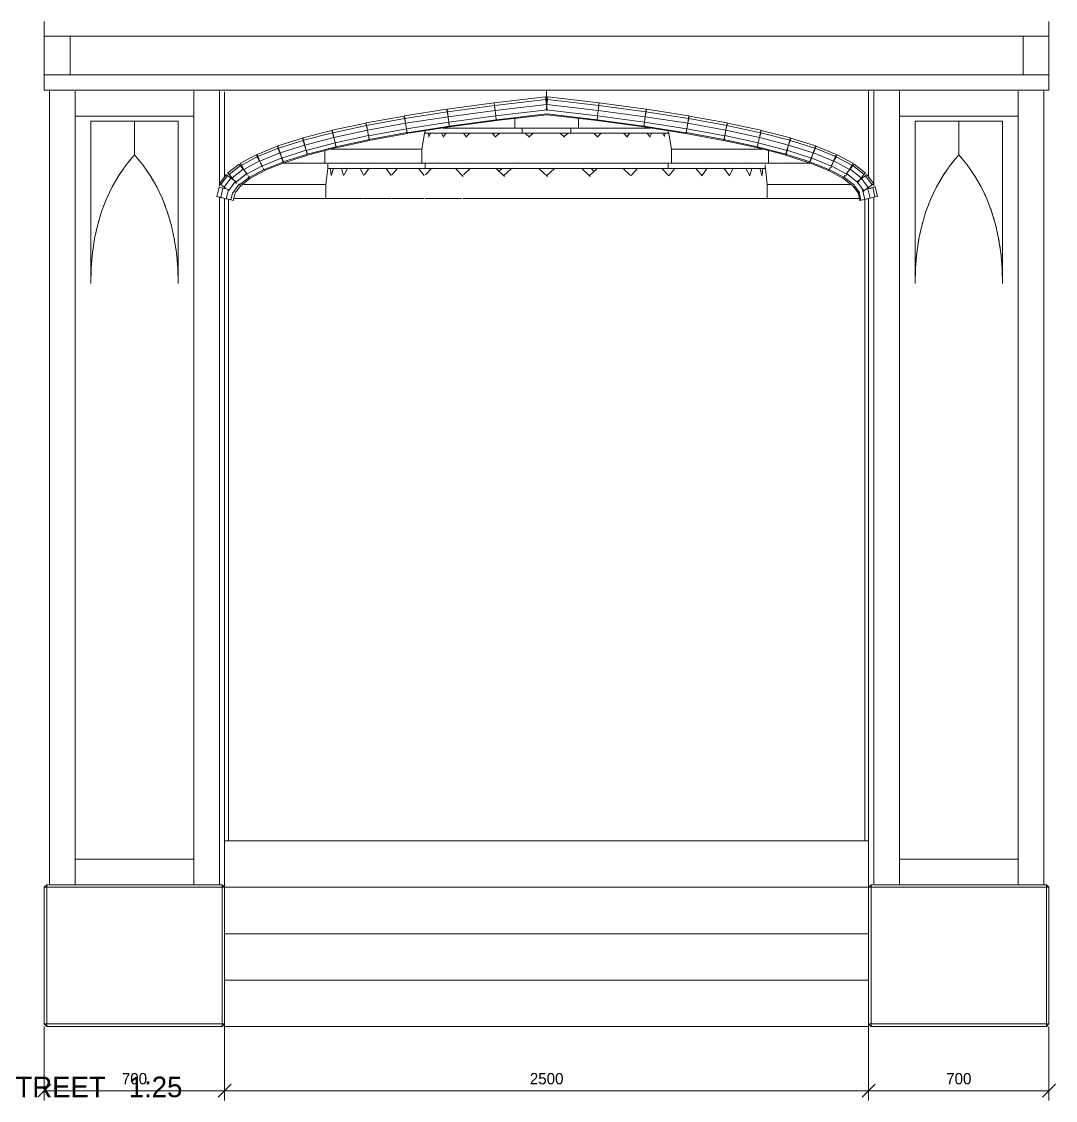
# Model space of a CAD drawing. Header units: metres. Extents: x 10 to 831, y 10 to 584.
# Drawn here: x 98.5 to 259, y 252.5 to 420.1 of the extents above; entities that cross this region are included whole.
import ezdxf
from ezdxf.enums import TextEntityAlignment as Align

# ---------------------------------------------------------------- set-up
doc = ezdxf.new("R2010")
doc.units = ezdxf.units.M
for name, color, linetype, lineweight in [('DIM', 1, 'Continuous', 13), ('TXT', 7, 'Continuous', 18), ('VIS', 8, 'Continuous', 13)]:
    doc.layers.add(name, color=color, linetype=linetype, lineweight=lineweight)

msp = doc.modelspace()

# ---------------------------------------------------------------- linework, layer by layer
at = {"layer": 'DIM'}
for p, q in [((102, 264), (102, 252.5)), ((130, 264), (130, 252.5)), ((130, 264), (130, 252.5)), ((230, 264), (230, 252.5)), ((230, 264), (230, 252.5)), ((258, 264), (258, 252.5)), ((101, 253), (103, 255)), ((129, 253), (131, 255)), ((129, 253), (131, 255)), ((229, 253), (231, 255)), ((229, 253), (231, 255)), ((257, 253), (259, 255)), ((102, 254), (130, 254)), ((130, 254), (230, 254)), ((230, 254), (258, 254))]:
    msp.add_line(p, q, dxfattribs=at)
at = {"layer": 'VIS'}
for p, q in [((102, 417.8), (102, 420.0668)), ((258, 409.4), (258, 420.0772)), ((258, 409.4), (258, 420.0772)), ((258, 417.8), (258, 420.0668)), ((258, 417.8), (258, 420.0668)), ((258, 417.8), (102, 417.8)), ((102, 417.8), (102, 417.8)), ((102, 417.8), (106, 417.8)), ((102, 411.8), (102, 417.8)), ((106, 417.8), (254, 417.8)), ((106, 411.8), (106, 417.8)), ((106, 417.8), (106, 417.8)), ((106, 411.8), (106, 417.8)), ((254, 417.8), (254, 417.8)), ((254, 411.8), (254, 417.8)), ((254, 417.8), (258, 417.8)), ((254, 411.8), (254, 417.8)), ((258, 417.8), (257.8752, 417.8)), ((258, 417.8), (258, 417.8)), ((258, 417.8), (258, 417.8)), ((258, 411.8), (258, 417.8)), ((258, 411.8), (258, 417.8)), ((102, 411.8), (258, 411.8)), ((102, 409.4), (102, 411.8)), ((106, 411.8), (102, 411.8)), ((102, 411.8), (102, 411.8)), ((254, 411.8), (106, 411.8)), ((106, 411.8), (106, 411.8)), ((258, 411.8), (254, 411.8)), ((254, 411.8), (254, 411.8)), ((258, 411.8), (257.8804, 411.8)), ((258, 411.8), (258, 411.8)), ((258, 409.4), (258, 411.8)), ((258, 409.4), (258, 411.8)), ((258, 411.8), (258, 411.8)), ((258, 409.4), (102, 409.4)), ((102, 409.4), (102, 409.4)), ((102.8, 286), (102.8, 409.28)), ((106.8, 286), (106.8, 409.28)), ((106.8, 405.4), (106.8, 409.2752)), ((125.2, 286), (125.2, 409.28)), ((125.2, 405.4), (125.2, 409.2752)), ((129.2, 394.5152), (129.2, 409.28)), ((129.2, 394.5152), (129.2, 409.28)), ((129.2, 394.5152), (129.2, 409.28)), ((129.2, 394.5152), (129.2, 409.28)), ((130, 409.16), (130, 395.84)), ((180, 407.2668), (180, 409.2668)), ((180, 409.1332), (180, 407.1332)), ((230, 395.96), (230, 409.28)), ((230, 395.96), (230, 409.28)), ((230, 395.96), (230, 409.28)), ((230, 409.16), (230, 395.84)), ((230.8, 394.5152), (230.8, 409.28)), ((234.8, 286), (234.8, 409.28)), ((234.8, 405.4), (234.8, 409.2752)), ((253.2, 286), (253.2, 409.28)), ((253.2, 405.4), (253.2, 409.2752)), ((257.2, 286.24), (257.2, 409.28)), ((257.2, 286.24), (257.2, 409.28)), ((257.2, 286), (257.2, 409.28)), ((257.2, 286.24), (257.2, 409.28)), ((258, 409.4), (257.8804, 409.4)), ((258, 409.4), (258, 409.4)), ((258, 409.4), (258, 409.4)), ((164.5372, 406.4512), (171.8288, 407.4352)), ((171.8288, 407.4352), (171.8808, 407.0496)), ((171.8804, 407.0528), (171.8288, 407.4352)), ((171.8528, 407.438), (179.8388, 408.374)), ((171.8984, 407.0504), (171.8528, 407.438)), ((171.8528, 407.438), (171.8608, 407.3696)), ((179.8844, 407.9864), (171.8984, 407.0504)), ((171.988, 406.2864), (179.974, 407.2224)), ((179.8388, 408.374), (179.8844, 407.9864)), ((179.974, 407.2224), (179.8388, 408.374)), ((179.8652, 408.1516), (179.8388, 408.374)), ((179.8844, 407.9864), (179.974, 407.2224)), ((179.9172, 407.7072), (179.904, 407.8184)), ((179.9264, 406.3728), (180.026, 407.2224)), ((179.974, 407.2224), (180.0736, 406.3728)), ((180.026, 407.2224), (180.0156, 407.1336)), ((180.026, 407.2224), (180.1156, 407.9864)), ((180.026, 407.2224), (188.012, 406.2864)), ((180.0316, 407.2692), (180.042, 407.3588)), ((180.09, 407.7668), (180.1156, 407.9864)), ((180.0904, 407.772), (180.1156, 407.9864)), ((180.0944, 407.8072), (180.1156, 407.9864)), ((180.1156, 407.9864), (180.1612, 408.374)), ((188.1016, 407.0504), (180.1156, 407.9864)), ((180.1612, 408.374), (180.1584, 408.3512)), ((180.1612, 408.374), (188.1472, 407.438)), ((188.1472, 407.438), (188.1016, 407.0504)), ((188.1192, 407.0496), (188.1712, 407.4352)), ((188.1264, 407.2608), (188.1472, 407.438)), ((188.1324, 407.3136), (188.1472, 407.438)), ((188.1416, 407.3924), (188.1472, 407.438)), ((188.1712, 407.4352), (188.168, 407.4124)), ((188.1712, 407.4352), (195.4628, 406.4512)), ((157.9112, 405.4156), (164.5084, 406.4476)), ((164.5684, 406.064), (157.9712, 405.032)), ((164.5084, 406.4476), (164.5684, 406.064)), ((164.5892, 406.0656), (164.5372, 406.4512)), ((164.5372, 406.4512), (164.5464, 406.3824)), ((164.5684, 406.064), (164.6872, 405.3048)), ((171.8808, 407.0496), (164.5892, 406.0656)), ((164.692, 405.3032), (164.5892, 406.0656)), ((164.692, 405.3032), (171.9836, 406.2872)), ((171.8808, 407.0496), (171.9836, 406.2872)), ((171.988, 406.2864), (171.8984, 407.0504)), ((171.9836, 406.2872), (171.9192, 406.7656)), ((171.9836, 406.2872), (172.098, 405.4396)), ((172.0872, 405.4368), (171.988, 406.2864)), ((172.0872, 405.4368), (180.0736, 406.3728)), ((172.1588, 404.8272), (180.024, 405.7492)), ((172.1748, 404.69), (180.04, 405.6116)), ((179.9264, 406.3728), (179.9192, 406.3108)), ((179.9264, 406.3728), (187.9124, 405.4368)), ((180.0736, 406.3728), (180.0604, 406.484)), ((180.0736, 406.3728), (180.0852, 406.2712)), ((180.0808, 405.5976), (187.8252, 404.69)), ((180.0972, 405.7348), (187.8412, 404.8272)), ((187.902, 405.4396), (188.016, 406.2872)), ((188.012, 406.2864), (187.9124, 405.4368)), ((188.1016, 407.0504), (188.012, 406.2864)), ((188.016, 406.2872), (188.1192, 407.0496)), ((188.016, 406.2872), (195.308, 405.3032)), ((188.0896, 406.8296), (188.0968, 406.8848)), ((195.4108, 406.0656), (188.1192, 407.0496)), ((195.4108, 406.0656), (195.308, 405.3032)), ((195.3128, 405.3048), (195.4316, 406.064)), ((195.4628, 406.4512), (195.4108, 406.0656)), ((195.4316, 406.064), (195.4916, 406.4476)), ((202.0288, 405.032), (195.4316, 406.064)), ((195.4388, 406.274), (195.4628, 406.4512)), ((195.446, 406.3268), (195.4628, 406.4512)), ((195.4564, 406.4052), (195.4628, 406.4512)), ((195.4916, 406.4476), (195.478, 406.3588)), ((195.4916, 406.4476), (195.488, 406.4244)), ((195.4916, 406.4476), (202.0888, 405.4156)), ((125.2, 405.4), (106.8, 405.4)), ((106.8, 405.4), (106.8, 405.4)), ((106.8, 290.2404), (106.8, 405.2796)), ((109.2, 404.6), (109.2, 379.4)), ((116, 404.6), (109.2, 404.6)), ((110.1712, 404.6), (115.8784, 404.6)), ((116, 399.4), (116, 404.6)), ((122.8, 404.6), (116, 404.6)), ((116, 404.6), (116, 399.4)), ((116.9712, 404.6), (122.8, 404.6)), ((122.8, 404.6), (122.8, 379.4)), ((122.8, 379.4), (122.8, 404.6)), ((122.8, 404.6), (122.8, 404.6)), ((146.7208, 403.1936), (151.9288, 404.322)), ((152.0104, 403.9464), (146.802, 402.8184)), ((151.9288, 404.322), (152.0104, 403.9464)), ((151.9696, 404.1344), (151.9288, 404.322)), ((151.9764, 404.104), (151.9288, 404.322)), ((151.9732, 404.33), (157.8756, 405.41)), ((152.0424, 403.9496), (151.9732, 404.33)), ((151.9732, 404.33), (151.9772, 404.3064)), ((152.0104, 403.9464), (152.1724, 403.1976)), ((157.9452, 405.0296), (152.0424, 403.9496)), ((152.1808, 403.1948), (152.0424, 403.9496)), ((152.1808, 403.1948), (158.0836, 404.2748)), ((157.8756, 405.41), (157.9452, 405.0296)), ((157.8844, 405.3632), (157.8756, 405.41)), ((157.9712, 405.032), (157.9112, 405.4156)), ((157.9112, 405.4156), (157.9148, 405.3924)), ((157.9112, 405.4156), (157.9856, 404.9392)), ((157.9564, 404.9704), (157.936, 405.0804)), ((157.9452, 405.0296), (158.0836, 404.2748)), ((158.0896, 404.2728), (157.9712, 405.032)), ((158.0304, 404.6536), (158.0896, 404.2728)), ((158.0836, 404.2748), (158.2376, 403.4328)), ((158.0896, 404.2728), (164.6872, 405.3048)), ((158.222, 403.4276), (158.0896, 404.2728)), ((158.222, 403.4276), (164.8192, 404.4596)), ((164.6872, 405.3048), (164.8192, 404.4596)), ((164.8064, 404.4556), (164.692, 405.3032)), ((164.7152, 405.1312), (164.7268, 405.0468)), ((164.8192, 404.4596), (164.802, 404.57)), ((164.8064, 404.4556), (172.098, 405.4396)), ((164.8888, 403.8468), (164.8064, 404.4556)), ((164.8192, 404.4596), (164.9144, 403.8512)), ((164.8888, 403.8468), (164.8772, 403.9312)), ((164.8888, 403.8468), (172.1804, 404.8308)), ((164.9072, 403.7088), (172.1988, 404.6928)), ((172.1588, 404.8272), (172.0872, 405.4368)), ((172.098, 405.4396), (172.1804, 404.8308)), ((172.1588, 404.8272), (172.1488, 404.912)), ((172.1748, 404.69), (172.1588, 404.8272)), ((172.1804, 404.8308), (172.1988, 404.6928)), ((172.1988, 404.6928), (172.1904, 404.7568)), ((175.0784, 403.5332), (175.0784, 405.1124)), ((184.9216, 404.9912), (184.9216, 403.5332)), ((187.8012, 404.6928), (187.8196, 404.8308)), ((187.8012, 404.6928), (187.8156, 404.8)), ((187.8012, 404.6928), (195.0928, 403.7088)), ((187.8196, 404.8308), (187.902, 405.4396)), ((187.8196, 404.8308), (195.1112, 403.8468)), ((187.8412, 404.8272), (187.8252, 404.69)), ((187.8252, 404.69), (187.8328, 404.7544)), ((187.9124, 405.4368), (187.8412, 404.8272)), ((187.8412, 404.8272), (187.8556, 404.9488)), ((187.902, 405.4396), (187.8936, 405.3776)), ((187.902, 405.4396), (195.1936, 404.4556)), ((195.0856, 403.8512), (195.1808, 404.4596)), ((195.1936, 404.4556), (195.1112, 403.8468)), ((195.1112, 403.8468), (195.1276, 403.968)), ((195.1808, 404.4596), (195.3128, 405.3048)), ((195.1808, 404.4596), (201.778, 403.4276)), ((195.308, 405.3032), (195.1936, 404.4556)), ((195.2784, 405.0848), (195.27, 405.03)), ((195.308, 405.3032), (195.2856, 405.1384)), ((195.3128, 405.3048), (195.3044, 405.2496)), ((195.3128, 405.3048), (201.91, 404.2728)), ((201.7624, 403.4328), (201.9164, 404.2748)), ((201.91, 404.2728), (201.778, 403.4276)), ((201.91, 404.2728), (201.8844, 404.108)), ((202.0288, 405.032), (201.91, 404.2728)), ((201.9164, 404.2748), (202.0544, 405.0296)), ((201.9164, 404.2748), (207.8192, 403.1948)), ((202.0288, 405.032), (202.0032, 404.8672)), ((202.0888, 405.4156), (202.0288, 405.032)), ((202.0544, 405.0296), (202.124, 405.41)), ((207.9572, 403.9496), (202.0544, 405.0296)), ((202.124, 405.41), (202.108, 405.3216)), ((202.124, 405.41), (202.1112, 405.34)), ((202.124, 405.41), (208.0268, 404.33)), ((207.794, 403.0572), (207.9572, 403.9496)), ((207.9572, 403.9496), (207.8192, 403.1948)), ((207.8276, 403.1976), (207.9896, 403.9464)), ((208.0268, 404.33), (207.9572, 403.9496)), ((207.9896, 403.9464), (208.0708, 404.322)), ((213.198, 402.8184), (207.9896, 403.9464)), ((208.0708, 404.322), (208.066, 404.298)), ((208.0708, 404.322), (213.2792, 403.1936)), ((253.2, 405.4), (234.8, 405.4)), ((234.8, 405.4), (234.8, 405.4)), ((234.8, 290.2404), (234.8, 405.2796)), ((237.2, 404.6), (237.2, 379.4)), ((244, 404.6), (237.2, 404.6)), ((238.1716, 404.6), (243.8784, 404.6)), ((244, 399.4), (244, 404.6)), ((250.8, 404.6), (244, 404.6)), ((244, 404.6), (244, 399.4)), ((244.9716, 404.6), (250.8, 404.6)), ((250.8, 404.6), (250.8, 379.4)), ((250.8, 379.4), (250.8, 404.6)), ((250.8, 404.6), (250.8, 404.6)), ((142.1504, 402.0052), (146.6644, 403.1816)), ((146.7604, 402.8136), (142.2464, 401.6376)), ((146.6644, 403.1816), (146.7604, 402.8136)), ((146.7204, 402.9664), (146.6644, 403.1816)), ((146.802, 402.8184), (146.7208, 403.1936)), ((146.7208, 403.1936), (146.736, 403.1228)), ((146.7208, 403.1936), (146.7408, 403.1)), ((146.7604, 402.8136), (146.9528, 402.074)), ((146.964, 402.0696), (146.802, 402.8184)), ((146.8324, 402.536), (146.8044, 402.6436)), ((146.8424, 402.6316), (146.964, 402.0696)), ((146.8696, 402.5064), (146.968, 402.0516)), ((146.9448, 402.1056), (146.9168, 402.2132)), ((146.964, 402.0696), (152.1724, 403.1976)), ((147.1452, 401.2328), (152.3536, 402.3608)), ((152.0912, 403.5724), (152.0304, 403.8532)), ((152.0704, 403.668), (152.0468, 403.7772)), ((152.1336, 403.4512), (152.0736, 403.7808)), ((152.0996, 403.6388), (152.1164, 403.5468)), ((152.1172, 403.4524), (152.1372, 403.3612)), ((152.1724, 403.1976), (152.1524, 403.2912)), ((152.1724, 403.1976), (152.3536, 402.3608)), ((152.3348, 402.3528), (152.1808, 403.1948)), ((152.3348, 402.3528), (152.3148, 402.4628)), ((152.3536, 402.3608), (152.33, 402.4696)), ((152.3348, 402.3528), (158.2376, 403.4328)), ((152.4456, 401.746), (152.3348, 402.3528)), ((152.3536, 402.3608), (152.4848, 401.756)), ((152.4456, 401.746), (158.3484, 402.826)), ((152.7076, 401.6492), (158.374, 402.686)), ((158.2376, 403.4328), (158.2176, 403.5428)), ((158.3172, 402.8196), (158.222, 403.4276)), ((158.2376, 403.4328), (158.3484, 402.826)), ((158.3172, 402.8196), (164.9144, 403.8512)), ((158.3316, 402.7268), (158.3172, 402.8196)), ((158.3484, 402.826), (158.3284, 402.9372)), ((158.3484, 402.826), (158.374, 402.686)), ((158.374, 402.686), (158.354, 402.796)), ((158.374, 402.686), (158.3624, 402.7496)), ((158.5832, 402.7188), (164.936, 403.7124)), ((160.6372, 400.2532), (161.024, 402.7132)), ((161.024, 402.7132), (161.142, 403.0324)), ((161.136, 402.7332), (161.136, 403.1332)), ((176.224, 402.7332), (161.136, 402.7332)), ((161.136, 402.7332), (161.148, 402.7332)), ((161.632, 402.7132), (161.7224, 402.1392)), ((161.7276, 402.2212), (161.9532, 402.7132)), ((161.9532, 402.7132), (162.0028, 402.7588)), ((163.728, 402.7132), (163.9916, 402.1392)), ((163.9132, 403.5332), (175.0784, 403.5332)), ((163.9888, 402.2212), (164.3448, 402.7132)), ((164.3448, 402.7132), (164.4224, 402.7588)), ((164.9072, 403.7088), (164.8888, 403.8468)), ((164.9144, 403.8512), (164.936, 403.7124)), ((164.936, 403.7124), (164.926, 403.7764)), ((167.1424, 402.7132), (167.5576, 402.1392)), ((167.5468, 402.2212), (168.0044, 402.7132)), ((168.0044, 402.7132), (168.1044, 402.7588)), ((171.5984, 402.7132), (172.132, 402.1392)), ((172.114, 402.2212), (172.636, 402.7132)), ((172.636, 402.7132), (172.7496, 402.7588)), ((176.1704, 403.5332), (175.0784, 403.5332)), ((176.224, 403.5332), (176.2964, 403.5332)), ((176.224, 402.7332), (176.224, 403.5332)), ((176.2964, 402.7332), (176.224, 402.7332)), ((176.292, 403.5332), (176.2616, 403.5332)), ((176.2964, 403.5332), (176.5116, 403.5332)), ((176.5116, 402.7332), (176.2964, 402.7332)), ((176.5116, 403.5332), (176.8604, 403.5332)), ((176.8604, 402.7332), (176.5116, 402.7332)), ((176.7348, 402.7132), (177.3436, 402.1392)), ((176.8604, 403.5332), (177.33, 403.5332)), ((177.33, 402.7332), (176.8604, 402.7332)), ((177.32, 402.2212), (177.2296, 402.1392)), ((177.32, 402.2212), (177.864, 402.7132)), ((177.33, 403.5332), (177.902, 403.5332)), ((177.902, 402.7332), (177.33, 402.7332)), ((177.6828, 402.5492), (177.592, 402.4672)), ((177.8968, 403.5332), (177.8156, 403.5332)), ((177.864, 402.7132), (177.9824, 402.7588)), ((177.902, 403.5332), (178.5548, 403.5332)), ((178.5548, 402.7332), (177.902, 402.7332)), ((178.5548, 403.5332), (179.2632, 403.5332)), ((179.2632, 402.7332), (178.5548, 402.7332)), ((179.2632, 403.5332), (180, 403.5332)), ((180, 402.7332), (179.2632, 402.7332)), ((179.9284, 403.5332), (179.5888, 403.5332)), ((180.5016, 403.5332), (179.9072, 403.5332)), ((180, 403.5332), (180.7368, 403.5332)), ((180.7368, 402.7332), (180, 402.7332)), ((180.7368, 403.5332), (181.4448, 403.5332)), ((181.4448, 402.7332), (180.7368, 402.7332)), ((181.4528, 403.5332), (181.334, 403.5332)), ((181.4448, 403.5332), (182.098, 403.5332)), ((182.098, 402.7332), (181.4448, 402.7332)), ((182.136, 402.7132), (182.0176, 402.7588)), ((182.098, 403.5332), (182.67, 403.5332)), ((182.67, 402.7332), (182.098, 402.7332)), ((182.3172, 402.5492), (182.136, 402.7132)), ((182.136, 402.7132), (182.7704, 402.1392)), ((182.6796, 402.2212), (182.5892, 402.3032)), ((182.67, 403.5332), (183.1396, 403.5332)), ((183.1396, 402.7332), (182.67, 402.7332)), ((182.7432, 402.2212), (183.2652, 402.7132)), ((183.1396, 403.5332), (183.4884, 403.5332)), ((183.4884, 402.7332), (183.1396, 402.7332)), ((183.2652, 402.7132), (183.3788, 402.7588)), ((183.52, 403.5332), (183.488, 403.5332)), ((183.4884, 403.5332), (183.7036, 403.5332)), ((183.7036, 402.7332), (183.4884, 402.7332)), ((183.7036, 403.5332), (183.776, 403.5332)), ((183.776, 402.7332), (183.7036, 402.7332)), ((183.776, 403.5332), (183.8956, 403.5332)), ((183.776, 402.7332), (183.776, 403.5332)), ((198.864, 402.7332), (183.776, 402.7332)), ((184.9216, 403.5332), (183.934, 403.5332)), ((184.9216, 403.5332), (196.138, 403.5332)), ((187.364, 402.7132), (187.9728, 402.1392)), ((187.9116, 402.186), (188.4016, 402.7132)), ((188.4016, 402.7132), (188.5016, 402.7588)), ((191.9956, 402.7132), (192.5672, 402.0984)), ((192.476, 402.186), (192.8576, 402.7132)), ((192.8576, 402.7132), (192.9352, 402.7588)), ((195.064, 403.7124), (195.0856, 403.8512)), ((195.064, 403.7124), (201.5388, 402.6996)), ((195.0856, 403.8512), (201.6828, 402.8196)), ((195.1112, 403.8468), (195.0928, 403.7088)), ((195.0928, 403.7088), (195.1012, 403.7728)), ((195.6552, 402.7132), (196.1004, 402.0984)), ((196.03, 402.186), (196.272, 402.7132)), ((196.272, 402.7132), (196.3212, 402.7588)), ((198.0468, 402.7132), (198.2484, 402.274)), ((198.2908, 402.2212), (198.368, 402.7132)), ((198.368, 402.7132), (198.3848, 402.7588)), ((198.864, 403), (198.864, 402.7332)), ((198.8748, 402.9868), (198.976, 402.7132)), ((198.976, 402.7132), (199.3628, 400.2532)), ((201.6256, 402.686), (201.6516, 402.826)), ((201.6256, 402.686), (201.642, 402.7744)), ((201.6256, 402.686), (207.4104, 401.6276)), ((201.6516, 402.826), (201.7624, 403.4328)), ((201.6516, 402.826), (207.5544, 401.746)), ((201.6828, 402.8196), (201.6648, 402.7036)), ((201.778, 403.4276), (201.6828, 402.8196)), ((201.7624, 403.4328), (207.6652, 402.3528)), ((207.5152, 401.756), (207.6464, 402.3608)), ((207.6652, 402.3528), (207.5544, 401.746)), ((207.6464, 402.3608), (207.6328, 402.2988)), ((207.6464, 402.3608), (207.8276, 403.1976)), ((207.6464, 402.3608), (212.8544, 401.2328)), ((207.8192, 403.1948), (207.6652, 402.3528)), ((207.8276, 403.1976), (207.7916, 403.0328)), ((207.8276, 403.1976), (213.0356, 402.0696)), ((213.198, 402.8184), (213.0356, 402.0696)), ((213.0468, 402.074), (213.2396, 402.8136)), ((213.0824, 402.21), (213.098, 402.2704)), ((213.1504, 402.5988), (213.1148, 402.434)), ((213.1452, 402.4512), (213.1924, 402.6324)), ((213.198, 402.8184), (213.186, 402.7636)), ((213.2792, 403.1936), (213.198, 402.8184)), ((213.2396, 402.8136), (213.3356, 403.1816)), ((217.7536, 401.6376), (213.2396, 402.8136)), ((213.2412, 403.018), (213.2792, 403.1936)), ((213.3356, 403.1816), (213.2672, 402.9188)), ((213.2692, 403.1464), (213.2792, 403.1936)), ((213.3356, 403.1816), (213.3292, 403.1572)), ((213.3356, 403.1816), (217.8496, 402.0052)), ((135.0316, 399.4556), (138.1564, 400.7276)), ((138.1564, 400.7276), (138.2932, 400.3912)), ((138.2572, 400.7616), (142.0764, 401.9856)), ((138.3712, 400.4056), (138.2572, 400.7616)), ((138.2572, 400.7616), (138.2808, 400.6872)), ((142.1904, 401.6296), (138.3712, 400.4056)), ((138.6036, 399.6808), (142.4228, 400.9048)), ((142.0764, 401.9856), (142.1904, 401.6296)), ((142.0924, 401.936), (142.0764, 401.9856)), ((142.2464, 401.6376), (142.1504, 402.0052)), ((142.1504, 402.0052), (142.1692, 401.9332)), ((142.192, 401.6252), (142.1632, 401.7152)), ((142.1904, 401.6296), (142.4228, 400.9048)), ((142.2628, 401.5752), (142.2344, 401.6828)), ((142.4392, 400.898), (142.2464, 401.6376)), ((142.2924, 401.312), (142.4324, 400.8748)), ((142.4228, 400.9048), (142.3364, 401.1748)), ((142.3748, 401.1448), (142.3468, 401.2524)), ((142.4228, 400.9048), (142.6848, 400.088)), ((142.4392, 400.898), (146.9528, 402.074)), ((142.6552, 400.0688), (142.4392, 400.898)), ((142.4868, 400.7144), (142.4588, 400.822)), ((142.6552, 400.0688), (147.1688, 401.2448)), ((142.8116, 399.4672), (147.3256, 400.6432)), ((146.9528, 402.074), (147.1688, 401.2448)), ((147.1452, 401.2328), (146.964, 402.0696)), ((147.1688, 401.2448), (147.1408, 401.3524)), ((147.2764, 400.628), (147.1452, 401.2328)), ((147.1688, 401.2448), (147.3256, 400.6432)), ((147.2764, 400.628), (152.4848, 401.756)), ((147.2864, 400.5808), (147.2764, 400.628)), ((147.3256, 400.6432), (147.332, 400.6192)), ((147.3632, 400.4988), (147.3352, 400.6064)), ((147.3632, 400.4988), (147.3472, 400.56)), ((147.3508, 400.5468), (147.3632, 400.4988)), ((147.544, 400.5376), (152.5152, 401.6144)), ((152.4628, 401.6528), (152.4456, 401.746)), ((152.4848, 401.756), (152.4608, 401.8664)), ((152.4848, 401.756), (152.5152, 401.6144)), ((152.5152, 401.6144), (152.502, 401.6768)), ((207.4844, 401.6144), (207.5152, 401.756)), ((207.4844, 401.6144), (207.5036, 401.702)), ((207.4844, 401.6144), (212.5744, 400.512)), ((207.5152, 401.756), (212.7236, 400.628)), ((207.5544, 401.746), (207.5328, 401.6296)), ((212.6368, 400.4988), (212.6556, 400.5708)), ((212.6744, 400.6432), (212.8312, 401.2448)), ((212.6744, 400.6432), (217.188, 399.4672)), ((212.7236, 400.628), (212.7084, 400.5572)), ((212.8544, 401.2328), (212.7236, 400.628)), ((212.8312, 401.2448), (213.0468, 402.074)), ((212.8312, 401.2448), (217.3448, 400.0688)), ((213.0356, 402.0696), (212.8544, 401.2328)), ((212.9976, 401.8936), (213.0356, 402.0696)), ((213.0468, 402.074), (217.5608, 400.898)), ((217.3152, 400.088), (217.5772, 400.9048)), ((217.5608, 400.898), (217.3448, 400.0688)), ((217.5772, 400.9048), (217.5192, 400.7236)), ((217.7536, 401.6376), (217.5608, 400.898)), ((217.5772, 400.9048), (217.8092, 401.6296)), ((217.5772, 400.9048), (221.3964, 399.6808)), ((217.616, 401.0264), (217.6352, 401.0868)), ((217.6932, 401.2676), (217.7128, 401.328)), ((217.8496, 402.0052), (217.7536, 401.6376)), ((217.7708, 401.5088), (217.8092, 401.6296)), ((217.8092, 401.6296), (217.9236, 401.9856)), ((221.6288, 400.4056), (217.8092, 401.6296)), ((217.9236, 401.9856), (217.9156, 401.9608)), ((217.9236, 401.9856), (221.7428, 400.7616)), ((221.7428, 400.7616), (221.6288, 400.4056)), ((221.7068, 400.3912), (221.8436, 400.7276)), ((221.7272, 400.712), (221.7428, 400.7616)), ((221.8436, 400.7276), (221.812, 400.6496)), ((221.8436, 400.7276), (224.9684, 399.4556)), ((114.708, 397.832), (116, 399.4)), ((115.6768, 399.008), (115.5964, 398.91)), ((116, 399.4), (117.292, 397.832)), ((116.3228, 399.008), (116.242, 399.106)), ((132.4596, 398.0732), (134.8904, 399.3932)), ((135.0536, 399.092), (132.6232, 397.772)), ((134.8904, 399.3932), (135.0536, 399.092)), ((134.9204, 399.3372), (134.8904, 399.3932)), ((135.0968, 399.0128), (134.8904, 399.3932)), ((135.1684, 399.1192), (135.0316, 399.4556)), ((135.0316, 399.4556), (135.0632, 399.3776)), ((135.0316, 399.4556), (135.0664, 399.3692)), ((135.1144, 399.252), (135.0316, 399.4556)), ((135.0536, 399.092), (135.4088, 398.4384)), ((138.2932, 400.3912), (135.1684, 399.1192)), ((135.4532, 398.4196), (135.1684, 399.1192)), ((135.28, 398.8452), (135.2384, 398.9468)), ((135.4532, 398.4196), (138.578, 399.6916)), ((135.7768, 397.624), (138.902, 398.896)), ((138.2932, 400.3912), (138.578, 399.6916)), ((138.578, 399.6916), (138.332, 400.296)), ((138.6036, 399.6808), (138.3712, 400.4056)), ((138.578, 399.6916), (138.902, 398.896)), ((138.5848, 399.7384), (138.6688, 399.476)), ((138.8652, 398.864), (138.6036, 399.6808)), ((138.8652, 398.864), (142.6848, 400.088)), ((139.0564, 398.2672), (138.8652, 398.864)), ((138.902, 398.896), (139.1412, 398.308)), ((139.0564, 398.2672), (142.8756, 399.4912)), ((139.3428, 398.1952), (142.9236, 399.3424)), ((142.6552, 400.0688), (142.6268, 400.1764)), ((142.8116, 399.4672), (142.6552, 400.0688)), ((142.6848, 400.088), (142.8756, 399.4912)), ((142.8244, 399.4188), (142.8116, 399.4672)), ((142.8756, 399.4912), (142.8836, 399.4664)), ((142.9236, 399.3424), (142.9044, 399.402)), ((142.9076, 399.392), (142.9236, 399.3424)), ((143.0872, 399.3844), (147.3632, 400.4988)), ((145.5444, 400.0104), (145.5444, 398.0668)), ((146.518, 400.2532), (160.6372, 400.2532)), ((160.6372, 398.0668), (160.6372, 400.2532)), ((199.3628, 400.2532), (199.3628, 398.0668)), ((213.5124, 400.2532), (199.3628, 400.2532)), ((212.6368, 400.4988), (217.0316, 399.3536)), ((214.4556, 398.0668), (214.4556, 400.132)), ((217.0764, 399.3424), (217.1004, 399.4168)), ((217.0764, 399.3424), (220.7764, 398.1568)), ((217.124, 399.4912), (217.3152, 400.088)), ((217.124, 399.4912), (220.9436, 398.2672)), ((217.188, 399.4672), (217.1692, 399.3948)), ((217.3448, 400.0688), (217.188, 399.4672)), ((217.3152, 400.088), (217.2956, 400.026)), ((217.3152, 400.088), (221.1348, 398.864)), ((220.8588, 398.308), (221.098, 398.896)), ((221.1348, 398.864), (220.9436, 398.2672)), ((221.098, 398.896), (221.422, 399.6916)), ((221.098, 398.896), (224.2228, 397.624)), ((221.1348, 398.864), (221.1148, 398.802)), ((221.3964, 399.6808), (221.1348, 398.864)), ((221.6288, 400.4056), (221.3964, 399.6808)), ((221.404, 399.7032), (221.4884, 399.9668)), ((221.422, 399.6916), (221.7068, 400.3912)), ((221.422, 399.6916), (224.5468, 398.4196)), ((221.5108, 399.91), (221.7068, 400.3912)), ((221.566, 400.0452), (221.7068, 400.3912)), ((221.5728, 400.23), (221.6288, 400.4056)), ((224.8316, 399.1192), (221.7068, 400.3912)), ((224.8316, 399.1192), (224.5468, 398.4196)), ((224.5912, 398.4384), (224.9464, 399.092)), ((224.8316, 399.1192), (224.8072, 399.0592)), ((224.9684, 399.4556), (224.8316, 399.1192)), ((224.918, 399.3316), (224.9684, 399.4556)), ((224.9464, 399.092), (225.1096, 399.3932)), ((227.3768, 397.772), (224.9464, 399.092)), ((225.0428, 399.27), (225.1096, 399.3932)), ((225.1096, 399.3932), (225.0944, 399.3652)), ((225.1096, 399.3932), (227.5404, 398.0732)), ((242.708, 397.832), (244, 399.4)), ((244, 399.4), (245.292, 397.832)), ((244.4844, 398.812), (244.2424, 399.106)), ((113.552, 396.168), (114.708, 397.832)), ((114.8696, 398.028), (114.7888, 397.93)), ((115.354, 398.616), (115.1116, 398.322)), ((116.8076, 398.42), (116.5652, 398.714)), ((117.1304, 398.028), (117.0496, 398.126)), ((117.292, 397.832), (118.448, 396.168)), ((117.7256, 397.208), (117.6532, 397.312)), ((130.5228, 396.5788), (132.2592, 397.9468)), ((132.4436, 397.7128), (130.7076, 396.3448)), ((132.2592, 397.9468), (132.4436, 397.7128)), ((132.8884, 397.1484), (132.2592, 397.9468)), ((132.4436, 397.7128), (132.8884, 397.1484)), ((132.6232, 397.772), (132.4596, 398.0732)), ((132.4596, 398.0732), (132.4748, 398.0452)), ((132.4596, 398.0732), (132.5892, 397.8344)), ((132.978, 397.1184), (132.6232, 397.772)), ((132.8052, 397.4364), (132.8484, 397.3568)), ((132.978, 397.1184), (135.4088, 398.4384)), ((133.3892, 396.3612), (135.82, 397.6812)), ((135.51, 398.252), (135.3552, 398.5372)), ((135.5136, 398.2708), (135.388, 398.5796)), ((135.4456, 398.438), (135.404, 398.5396)), ((135.4088, 398.4384), (135.82, 397.6812)), ((135.7768, 397.624), (135.4532, 398.4196)), ((135.7768, 397.624), (135.7356, 397.7256)), ((135.82, 397.6812), (135.7684, 397.7764)), ((135.8568, 397.428), (135.7768, 397.624)), ((135.82, 397.6812), (135.8716, 397.586)), ((136.0164, 397.036), (139.1412, 398.308)), ((136.0268, 397.3004), (136.13, 397.11)), ((136.3028, 396.9712), (139.2048, 398.1524)), ((139.0344, 398.0668), (145.5376, 398.0668)), ((139.0376, 398.0668), (145.5096, 398.0668)), ((139.1412, 398.308), (139.0992, 398.4108)), ((139.1412, 398.308), (139.152, 398.282)), ((139.2048, 398.1524), (139.1816, 398.2084)), ((139.2264, 398.0668), (145.6092, 398.0668)), ((141.968, 398.0668), (141.8932, 398.0212)), ((141.968, 398.0668), (145.602, 398.0668)), ((145.5444, 398.0668), (145.5612, 398.0668)), ((145.5444, 398.0668), (160.6372, 398.0668)), ((145.7388, 394.7868), (146.0036, 397.2468)), ((146.0036, 397.2468), (146.038, 397.3832)), ((146.048, 397.2668), (146.048, 397.9332)), ((161.136, 397.2668), (146.048, 397.2668)), ((146.048, 397.2668), (146.06, 397.2668)), ((146.4196, 397.2468), (146.534, 396.1808)), ((146.5804, 396.2628), (146.894, 397.2468)), ((146.894, 397.2468), (146.928, 397.2924)), ((148.126, 397.2468), (148.4656, 396.1808)), ((148.5476, 396.2628), (149.0568, 397.2468)), ((149.0568, 397.2468), (149.1124, 397.2924)), ((151.0572, 397.2468), (151.6088, 396.1808)), ((151.7232, 396.2628), (152.4088, 397.2468)), ((152.4088, 397.2468), (152.4836, 397.2924)), ((155.1008, 397.2468), (155.8432, 396.1808)), ((155.9856, 396.2628), (156.8208, 397.2468)), ((156.8208, 397.2468), (156.912, 397.2924)), ((160.1012, 397.2468), (161.006, 396.1808)), ((161.1088, 398.0668), (160.6372, 398.0668)), ((161.136, 398.0668), (161.4984, 398.0668)), ((161.136, 397.2668), (161.136, 398.0668)), ((161.4984, 397.2668), (161.136, 397.2668)), ((161.1712, 396.2628), (162.1236, 397.2468)), ((161.4796, 398.0668), (161.4628, 398.0668)), ((161.4984, 398.0668), (162.572, 398.0668)), ((162.572, 397.2668), (161.4984, 397.2668)), ((162.1236, 397.2468), (162.2276, 397.2924)), ((162.572, 398.0668), (164.3152, 398.0668)), ((164.3152, 397.2668), (162.572, 397.2668)), ((164.2296, 398.0668), (164.154, 398.0668)), ((164.3152, 398.0668), (166.6612, 398.0668)), ((166.6612, 397.2668), (164.3152, 397.2668)), ((165.8664, 397.2468), (167.0572, 396.0168)), ((166.652, 398.0668), (166.576, 398.0668)), ((166.6612, 398.0668), (169.5196, 398.0668)), ((169.5196, 397.2668), (166.6612, 397.2668)), ((167.08, 396.2628), (168.1136, 397.2468)), ((168.1136, 397.2468), (168.2264, 397.2924)), ((169.5196, 398.0668), (172.7812, 398.0668)), ((172.7812, 397.2668), (169.5196, 397.2668)), ((172.1748, 397.2468), (173.4668, 396.0168)), ((172.754, 398.0668), (172.4132, 398.0668)), ((173.066, 397.2468), (172.618, 396.8368)), ((172.7812, 398.0668), (176.3196, 398.0668)), ((176.3196, 397.2668), (172.7812, 397.2668)), ((173.3064, 396.0988), (174.5604, 397.2468)), ((174.5604, 397.2468), (174.6776, 397.2924)), ((176.1624, 398.0668), (176.0488, 398.0668)), ((176.3196, 398.0668), (180, 398.0668)), ((180, 397.2668), (176.3196, 397.2668)), ((178.7836, 397.2468), (180.1276, 396.0168)), ((182.67, 398.0668), (179.8784, 398.0668)), ((179.962, 396.0988), (181.216, 397.2468)), ((180, 398.0668), (183.68, 398.0668)), ((183.68, 397.2668), (180, 397.2668)), ((181.216, 397.2468), (181.3336, 397.2924)), ((184.0008, 398.0668), (182.6868, 398.0668)), ((183.68, 398.0668), (187.2188, 398.0668)), ((187.2188, 397.2668), (183.68, 397.2668)), ((185.4396, 397.2468), (186.7832, 396.0168)), ((186.6192, 396.0988), (187.8252, 397.2468)), ((186.934, 397.2468), (186.8168, 397.2924)), ((187.2924, 396.9188), (186.934, 397.2468)), ((187.2188, 398.0668), (190.4804, 398.0668)), ((190.4804, 397.2668), (187.2188, 397.2668)), ((187.584, 398.0668), (187.2256, 398.0668)), ((187.8252, 397.2468), (187.938, 397.2924)), ((190.4804, 398.0668), (193.3388, 398.0668)), ((193.3388, 397.2668), (190.4804, 397.2668)), ((191.8864, 397.2468), (193.006, 396.1808)), ((193.1128, 396.1924), (194.1336, 397.2468)), ((193.3388, 398.0668), (195.6848, 398.0668)), ((195.6848, 397.2668), (193.3388, 397.2668)), ((194.1336, 397.2468), (194.2376, 397.2924)), ((195.7624, 398.0668), (195.6788, 398.0668)), ((195.6848, 398.0668), (197.428, 398.0668)), ((197.428, 397.2668), (195.6848, 397.2668)), ((197.428, 398.0668), (198.5016, 398.0668)), ((198.5016, 397.2668), (197.428, 397.2668)), ((197.876, 397.2468), (198.982, 396.1044)), ((198.5124, 398.0668), (198.4948, 398.0668)), ((198.5016, 398.0668), (198.864, 398.0668)), ((198.864, 397.2668), (198.5016, 397.2668)), ((198.864, 398.0668), (198.9836, 398.0668)), ((198.864, 397.2668), (198.864, 398.0668)), ((213.952, 397.2668), (198.864, 397.2668)), ((199.004, 396.1924), (199.8988, 397.2468)), ((199.3628, 398.0668), (199.0616, 398.0668)), ((199.3628, 398.0668), (214.4556, 398.0668)), ((199.8988, 397.2468), (199.9896, 397.2924)), ((203.1792, 397.2468), (204.1484, 396.1044)), ((204.1648, 396.1924), (204.8992, 397.2468)), ((204.8992, 397.2468), (204.974, 397.2924)), ((207.5912, 397.2468), (208.3868, 396.1044)), ((208.3972, 396.1924), (208.9428, 397.2468)), ((208.9428, 397.2468), (208.9984, 397.2924)), ((210.9432, 397.2468), (211.5344, 396.1044)), ((211.538, 396.1924), (211.874, 397.2468)), ((211.874, 397.2468), (211.9084, 397.2924)), ((213.106, 397.2468), (213.47, 396.1044)), ((213.4748, 396.2628), (213.5804, 397.2468)), ((213.5804, 397.2468), (213.592, 397.2924)), ((213.952, 397.8), (213.952, 397.2668)), ((213.9732, 397.3376), (213.9964, 397.2468)), ((213.9964, 397.2468), (214.2612, 394.7868)), ((218.032, 398.0668), (214.3712, 398.0668)), ((220.9016, 398.0668), (214.3812, 398.0668)), ((220.796, 398.0668), (214.398, 398.0668)), ((220.9456, 398.0668), (214.5272, 398.0668)), ((218.032, 398.0668), (217.9572, 398.0212)), ((220.7952, 398.1524), (220.83, 398.238)), ((220.7952, 398.1524), (220.806, 398.1784)), ((220.7952, 398.1524), (223.8088, 396.926)), ((220.8588, 398.308), (223.9836, 397.036)), ((220.9436, 398.2672), (220.9356, 398.2424)), ((223.87, 397.11), (224.0248, 397.3956)), ((224.2228, 397.624), (224.1032, 397.33)), ((224.18, 397.6812), (224.1468, 397.6196)), ((224.18, 397.6812), (224.5912, 398.4384)), ((224.18, 397.6812), (226.6108, 396.3612)), ((224.2228, 397.624), (224.1976, 397.562)), ((224.5468, 398.4196), (224.2228, 397.624)), ((224.4772, 398.2488), (224.5468, 398.4196)), ((224.4796, 398.2544), (224.6556, 398.6868)), ((224.5008, 398.272), (224.5912, 398.4384)), ((224.5912, 398.4384), (227.0216, 397.1184)), ((226.9204, 396.932), (227.3768, 397.772)), ((227.3768, 397.772), (227.0216, 397.1184)), ((227.1116, 397.1484), (227.5564, 397.7128)), ((227.3768, 397.772), (227.2148, 397.4736)), ((227.36, 397.7408), (227.4048, 397.8236)), ((227.5404, 398.0732), (227.3768, 397.772)), ((227.51, 398.0172), (227.5404, 398.0732)), ((227.5564, 397.7128), (227.7408, 397.9468)), ((229.2924, 396.3448), (227.5564, 397.7128)), ((227.7408, 397.9468), (227.5572, 397.7136)), ((227.7408, 397.9468), (227.7164, 397.916)), ((227.7408, 397.9468), (229.4768, 396.5788)), ((241.552, 396.168), (242.708, 397.832)), ((242.2744, 397.208), (242.202, 397.104)), ((243.354, 398.616), (242.7888, 397.93)), ((245.1304, 398.028), (245.0496, 398.126)), ((245.292, 397.832), (246.448, 396.168)), ((245.7256, 397.208), (245.6532, 397.312)), ((112.532, 394.408), (113.552, 396.168)), ((113.1696, 395.508), (113.1056, 395.398)), ((113.4244, 395.948), (113.3608, 395.838)), ((114.13, 397), (113.6244, 396.272)), ((118.3036, 396.376), (118.0868, 396.688)), ((118.448, 396.168), (119.468, 394.408)), ((118.5756, 395.948), (118.5116, 396.058)), ((118.958, 395.288), (118.7668, 395.618)), ((129.2208, 394.8924), (130.2624, 396.3084)), ((129.4032, 394.7584), (130.4448, 396.1744)), ((129.9456, 394.3592), (130.9876, 395.7752)), ((130.2624, 396.3084), (130.4448, 396.1744)), ((130.2624, 396.3084), (130.4992, 396.1344)), ((130.4448, 396.1744), (130.9876, 395.7752)), ((130.7076, 396.3448), (130.5228, 396.5788)), ((130.5228, 396.5788), (130.5472, 396.548)), ((130.5228, 396.5788), (130.6804, 396.3792)), ((131.152, 395.7804), (130.7076, 396.3448)), ((130.7364, 395.96), (130.9732, 395.786)), ((130.8376, 396.1796), (130.9948, 395.98)), ((130.9876, 395.7752), (131.6836, 395.2632)), ((131.152, 395.7804), (132.8884, 397.1484)), ((131.3304, 395.554), (131.152, 395.7804)), ((131.21, 395.6116), (131.4468, 395.4376)), ((131.6872, 395.1012), (133.4236, 396.4692)), ((132.3012, 394.7188), (133.8444, 395.9348)), ((132.4476, 394.5332), (133.9908, 395.7492)), ((132.8884, 397.1484), (133.4236, 396.4692)), ((132.97, 397.1336), (133.0956, 396.902)), ((133.1152, 396.866), (132.978, 397.1184)), ((133.118, 396.8568), (133.1688, 396.7924)), ((133.3892, 396.3612), (133.3208, 396.4872)), ((133.4928, 396.1708), (133.3892, 396.3612)), ((133.4236, 396.4692), (133.4936, 396.38)), ((133.6996, 395.79), (133.648, 395.8852)), ((133.6996, 395.79), (136.13, 397.11)), ((133.704, 396.1128), (133.8444, 395.9348)), ((133.8444, 395.9348), (133.8688, 395.904)), ((133.9908, 395.7492), (133.96, 395.788)), ((134.0112, 395.7428), (136.2208, 396.9428)), ((136.0164, 397.036), (135.9744, 397.1388)), ((136.0164, 397.036), (135.9764, 397.134)), ((136.13, 397.11), (136.1452, 397.0824)), ((136.2208, 396.9428), (136.1936, 396.9932)), ((223.7792, 396.9428), (223.8244, 397.026)), ((223.7792, 396.9428), (223.7944, 396.9708)), ((223.7792, 396.9428), (226.0992, 395.6828)), ((223.87, 397.11), (226.3004, 395.79)), ((223.9836, 397.036), (223.9732, 397.01)), ((226.0092, 395.7492), (226.0336, 395.78)), ((226.0092, 395.7492), (227.6488, 394.4572)), ((226.1552, 395.9348), (226.366, 396.202)), ((226.1552, 395.9348), (227.7952, 394.6428)), ((226.3004, 395.79), (226.2852, 395.7624)), ((226.6108, 396.3612), (226.4556, 396.0756)), ((226.5764, 396.4692), (227.1116, 397.1484)), ((226.5764, 396.4692), (228.3128, 395.1012)), ((226.6108, 396.3612), (226.5772, 396.2996)), ((227.0216, 397.1184), (226.8164, 396.7396)), ((227.1116, 397.1484), (228.8476, 395.7804)), ((228.2096, 395.1848), (228.9056, 395.6968)), ((228.8476, 395.7804), (228.3128, 395.1012)), ((228.6712, 395.5244), (228.6124, 395.4812)), ((228.8476, 395.7804), (228.71, 395.6056)), ((228.9056, 395.6968), (228.8472, 395.6536)), ((229.2924, 396.3448), (228.8476, 395.7804)), ((228.9056, 395.6968), (229.4892, 396.126)), ((228.9056, 395.6968), (229.9476, 394.2808)), ((229.2924, 396.3448), (229.1548, 396.17)), ((229.4768, 396.5788), (229.2924, 396.3448)), ((229.3824, 396.4588), (229.4768, 396.5788)), ((229.4892, 396.126), (229.7376, 396.3084)), ((229.4892, 396.126), (230.5308, 394.71)), ((229.7376, 396.3084), (229.5008, 396.1344)), ((229.7376, 396.3084), (229.7072, 396.2864)), ((229.7376, 396.3084), (230.7792, 394.8924)), ((240.532, 394.408), (241.552, 396.168)), ((241.4244, 395.948), (240.9784, 395.178)), ((241.8408, 396.584), (241.624, 396.272)), ((246.3036, 396.376), (246.0868, 396.688)), ((246.448, 396.168), (247.468, 394.408)), ((246.5756, 395.948), (246.5116, 396.058)), ((111.648, 392.552), (112.532, 394.408)), ((112.3108, 393.944), (112.1452, 393.596)), ((112.7868, 394.848), (112.7232, 394.738)), ((119.2128, 394.848), (119.1492, 394.958)), ((119.468, 394.408), (120.352, 392.552)), ((119.7996, 393.712), (119.7444, 393.828)), ((128.7948, 392.886), (129.142, 394.35)), ((129.0944, 394.3612), (129.142, 394.35)), ((129.142, 394.35), (129.7456, 394.2068)), ((129.4032, 394.7584), (129.2208, 394.8924)), ((129.2208, 394.8924), (129.2624, 394.862)), ((129.4624, 394.7148), (129.2208, 394.8924)), ((129.3984, 392.7428), (129.7456, 394.2068)), ((129.9456, 394.3592), (129.4032, 394.7584)), ((129.726, 394.2112), (129.6372, 394.2324)), ((129.7456, 394.2068), (130.5788, 394.0092)), ((129.9456, 394.3592), (129.8852, 394.4036)), ((130.178, 394.1888), (129.9456, 394.3592)), ((130, 394.28), (130, 394.16)), ((130.2316, 392.5452), (130.5788, 394.0092)), ((130.642, 393.8472), (130.526, 393.9324)), ((130.5788, 394.0092), (130.7028, 393.9796)), ((130.642, 393.8472), (131.6836, 395.2632)), ((132.2672, 394.834), (131.3, 393.5192)), ((131.6872, 395.1012), (131.598, 395.2144)), ((131.6836, 395.2632), (131.7808, 395.1916)), ((131.8276, 394.9232), (131.6872, 395.1012)), ((131.7712, 393.64), (132.4408, 394.5504)), ((132.2672, 394.834), (132.1872, 394.8928)), ((132.2672, 394.834), (132.3084, 394.8036)), ((132.9728, 394.7868), (145.7388, 394.7868)), ((145.7388, 392.6), (145.7388, 394.7868)), ((214.2612, 394.7868), (214.2612, 392.6)), ((227.0648, 394.7868), (214.2612, 394.7868)), ((227.6336, 394.4492), (228.452, 393.3364)), ((227.8156, 394.5832), (228.634, 393.4704)), ((228.2096, 395.1848), (229.2512, 393.7688)), ((228.3128, 395.1012), (228.2424, 395.012)), ((229.0508, 393.9212), (229.19, 393.9544)), ((229.0508, 393.9212), (229.398, 392.4572)), ((229.9476, 394.2808), (229.2512, 393.7688)), ((229.6064, 394.0532), (229.8844, 394.1188)), ((229.9192, 394.1272), (229.6528, 394.064)), ((229.9476, 394.2808), (229.7104, 394.1064)), ((229.8844, 394.1188), (230.6292, 394.2956)), ((229.8844, 394.1188), (230.2316, 392.6548)), ((230.5308, 394.71), (229.9476, 394.2808)), ((230, 394.28), (230, 394.4)), ((230, 394.28), (230, 394.4)), ((230, 394.28), (230, 394.4)), ((230, 394.28), (230, 394.16)), ((230.0252, 394.1524), (230.0856, 394.1668)), ((230.2544, 394.2068), (230.1156, 394.1736)), ((230.1792, 394.4512), (230.2376, 394.4944)), ((230.2352, 394.4924), (230.3256, 394.5588)), ((230.4556, 394.2544), (230.2544, 394.2068)), ((230.2544, 394.2068), (230.3168, 394.2216)), ((230.2544, 394.2068), (230.2836, 394.0848)), ((230.6292, 394.2956), (230.3628, 394.2324)), ((230.4632, 394.6604), (230.3844, 394.6024)), ((230.4136, 394.6236), (230.5308, 394.71)), ((230.5308, 394.71), (230.4512, 394.6512)), ((230.5032, 394.2656), (230.69, 394.31)), ((230.7792, 394.8924), (230.5308, 394.71)), ((230.5376, 394.7148), (230.598, 394.7592)), ((230.5968, 394.7584), (230.688, 394.8256)), ((230.6292, 394.2956), (231.0008, 394.3836)), ((230.6292, 394.2956), (230.9764, 392.8316)), ((230.7792, 394.8924), (230.7, 394.8344)), ((231.0008, 394.3836), (230.9772, 394.378)), ((231.0008, 394.3836), (231.3484, 392.9196)), ((239.648, 392.552), (240.532, 394.408)), ((240.4216, 394.176), (240.366, 394.06)), ((247.2128, 394.848), (247.0216, 395.178)), ((247.468, 394.408), (248.352, 392.552)), ((247.5784, 394.176), (247.5232, 394.292)), ((110.9, 390.6), (111.648, 392.552)), ((111.7584, 392.784), (111.7032, 392.668)), ((120.2416, 392.784), (120.0756, 393.132)), ((120.352, 392.552), (121.1, 390.6)), ((128.7948, 392.886), (128.7232, 392.9028)), ((129.3984, 392.7428), (128.7948, 392.886)), ((129.1492, 392.8016), (129.0872, 392.8164)), ((129.2, 286.24), (129.2, 392.7144)), ((129.2, 286.24), (129.2, 392.7144)), ((129.2, 286), (129.2, 392.7144)), ((129.2, 286.24), (129.2, 392.7144)), ((129.2012, 392.7896), (129.29, 392.7684)), ((129.2652, 392.7744), (129.2048, 392.7884)), ((129.3984, 392.7428), (129.336, 392.7576)), ((130.2316, 392.5452), (129.3984, 392.7428)), ((129.556, 392.7052), (129.6448, 392.6844)), ((129.8692, 392.6312), (129.5672, 392.7028)), ((129.966, 392.608), (129.8672, 392.6316)), ((130, 292.8), (130, 392.4796)), ((130.2316, 392.5452), (130.1712, 392.5596)), ((130.9764, 392.3684), (130.2316, 392.5452)), ((130.6, 292.8), (130.6, 392.4796)), ((130.6, 292.8), (130.6, 392.4796)), ((130.756, 392.4208), (130.6572, 392.444)), ((131.2656, 393.5884), (130.9764, 392.3684)), ((131.348, 392.2804), (130.9764, 392.3684)), ((131.348, 392.2804), (131.2496, 392.3036)), ((131.348, 392.2804), (131.6664, 393.6224)), ((131.5276, 392.6), (145.7388, 392.6)), ((146.5188, 392.6), (145.7388, 392.6)), ((148.432, 392.6), (146.554, 392.6)), ((151.554, 392.6), (148.5044, 392.6)), ((155.7944, 392.6), (151.6424, 392.6)), ((160.9464, 392.6), (155.8872, 392.6)), ((166.796, 392.6), (161.0904, 392.6)), ((173.1832, 392.6), (166.9928, 392.6)), ((180.0316, 392.6), (173.1928, 392.6)), ((186.6504, 392.6), (179.8824, 392.6)), ((193.0504, 392.6), (186.5424, 392.6)), ((198.9148, 392.6), (192.9828, 392.6)), ((204.0896, 392.6), (198.89, 392.6)), ((208.3384, 392.6), (204.0716, 392.6)), ((211.4984, 392.6), (208.3276, 392.6)), ((213.4592, 392.6), (211.4848, 392.6)), ((214.2612, 392.6), (213.4492, 392.6)), ((214.2612, 392.6), (228.606, 392.6)), ((228.4204, 393.2564), (228.6516, 392.2804)), ((228.5056, 393.534), (228.7948, 392.314)), ((228.7948, 392.314), (228.6516, 392.2804)), ((228.6516, 392.2804), (228.7136, 392.2948)), ((229.398, 392.4572), (228.7948, 392.314)), ((229.1492, 392.3984), (229.0872, 392.3836)), ((229.4416, 392.4676), (229.1456, 392.3972)), ((229.2512, 393.7688), (229.1608, 393.702)), ((229.398, 392.4572), (229.336, 392.4424)), ((230.2316, 392.6548), (229.398, 392.4572)), ((229.4, 292.8), (229.4, 392.4796)), ((230.2316, 392.6548), (229.7376, 392.538)), ((230, 292.8), (230, 392.4796)), ((230, 292.8), (230, 392.4796)), ((230.0464, 392.6108), (230.1852, 392.644)), ((230.9764, 392.8316), (230.2316, 392.6548)), ((230.6212, 392.7472), (230.3548, 392.6844)), ((230.3724, 392.6884), (230.9764, 392.8316)), ((230.8, 286), (230.8, 392.7144)), ((230.9764, 392.8316), (230.8876, 392.8104)), ((231.3484, 392.9196), (230.9764, 392.8316)), ((238.9, 390.6), (239.648, 392.552)), ((239.8688, 393.016), (239.8136, 392.9)), ((240.2004, 393.712), (240.0348, 393.364)), ((248.1308, 393.016), (247.9652, 393.364)), ((248.352, 392.552), (249.1, 390.6)), ((248.5388, 392.064), (248.492, 392.186)), ((110.288, 388.552), (110.9, 390.6)), ((111.3676, 391.82), (111.1336, 391.21)), ((120.8196, 391.332), (120.5856, 391.942)), ((121.1, 390.6), (121.712, 388.552)), ((121.1764, 390.344), (121.1384, 390.472)), ((238.288, 388.552), (238.9, 390.6)), ((238.9936, 390.844), (238.9468, 390.722)), ((239.3676, 391.82), (239.2272, 391.454)), ((248.8196, 391.332), (248.7728, 391.454)), ((249.0064, 390.844), (248.9596, 390.966)), ((249.1, 390.6), (249.712, 388.552)), ((110.4408, 389.064), (110.4028, 388.936)), ((110.6704, 389.832), (110.5556, 389.448)), ((110.8236, 390.344), (110.7852, 390.216)), ((121.3296, 389.832), (121.2912, 389.96)), ((121.5588, 389.064), (121.5208, 389.192)), ((238.4408, 389.064), (238.326, 388.68)), ((238.6704, 389.832), (238.632, 389.704)), ((249.2528, 390.088), (249.2148, 390.216)), ((249.4824, 389.32), (249.3676, 389.704)), ((249.6356, 388.808), (249.5972, 388.936)), ((109.812, 386.408), (110.288, 388.552)), ((110.0236, 387.3608), (109.9972, 387.2416)), ((110.1292, 387.8372), (110.1028, 387.7184)), ((110.2352, 388.3136), (110.2088, 388.1948)), ((121.712, 388.552), (122.188, 386.408)), ((121.7648, 388.3136), (121.7384, 388.4328)), ((121.8708, 387.8372), (121.844, 387.9564)), ((121.9764, 387.3608), (121.95, 387.48)), ((237.812, 386.408), (238.288, 388.552)), ((238.0236, 387.3608), (237.944, 387.0036)), ((238.2352, 388.3136), (238.1556, 387.9564)), ((249.712, 388.552), (250.188, 386.408)), ((249.8176, 388.0756), (249.7384, 388.4328)), ((250.0292, 387.1228), (249.95, 387.48)), ((109.472, 384.168), (109.812, 386.408)), ((109.7744, 386.1592), (109.7552, 386.0348)), ((109.9176, 386.8844), (109.8912, 386.7652)), ((122.082, 386.8844), (122.0556, 387.0036)), ((122.188, 386.408), (122.528, 384.168)), ((122.2256, 386.1592), (122.2068, 386.2836)), ((122.3392, 385.4124), (122.32, 385.5368)), ((237.472, 384.168), (237.812, 386.408)), ((237.774, 386.1592), (237.642, 385.288)), ((250.188, 386.408), (250.528, 384.168)), ((250.2636, 385.9104), (250.2068, 386.2836)), ((109.268, 381.832), (109.472, 384.168)), ((109.4492, 383.9084), (109.4152, 383.5192)), ((109.5852, 384.9148), (109.5288, 384.5412)), ((109.6608, 385.4124), (109.642, 385.288)), ((122.4524, 384.6656), (122.3956, 385.0392)), ((122.528, 384.168), (122.732, 381.832)), ((122.5732, 383.6488), (122.5392, 384.0384)), ((237.268, 381.832), (237.472, 384.168)), ((237.4492, 383.9084), (237.37, 383)), ((250.4148, 384.9148), (250.358, 385.288)), ((250.528, 384.168), (250.732, 381.832)), ((250.5508, 383.9084), (250.5392, 384.0384)), ((109.3588, 382.8704), (109.3248, 382.4808)), ((122.664, 382.6108), (122.63, 383)), ((250.6188, 383.1296), (250.6072, 383.2596)), ((250.6868, 382.3512), (250.6752, 382.4808)), ((109.2, 379.4), (109.268, 381.832)), ((109.2408, 380.8592), (109.2304, 380.4944)), ((109.2612, 381.5888), (109.2576, 381.4672)), ((122.732, 381.832), (122.8, 379.4)), ((122.7456, 381.3456), (122.7352, 381.7104)), ((122.7796, 380.1296), (122.7692, 380.4944)), ((237.2, 379.4), (237.268, 381.832)), ((237.2612, 381.5888), (237.2304, 380.4944)), ((250.732, 381.832), (250.8, 379.4)), ((250.7456, 381.3456), (250.7352, 381.7104)), ((250.7796, 380.1296), (250.7692, 380.4944)), ((109.2, 379.4), (109.2, 379.4)), ((109.2204, 380.1296), (109.21, 379.7648)), ((122.8, 379.4), (122.7964, 379.5216)), ((122.8, 379.4), (122.8, 379.4)), ((237.2, 379.4), (237.2, 379.4)), ((250.8, 379.4), (250.7964, 379.5216)), ((250.8, 379.4), (250.8, 379.4)), ((130.6, 292.8), (130, 292.8)), ((130, 292.8), (130, 292.8)), ((130, 292.8), (230, 292.8)), ((130, 285.7816), (130, 292.8)), ((130.6, 292.8), (130.6, 292.8)), ((230, 292.8), (229.4, 292.8)), ((229.4, 292.8), (229.4, 292.8)), ((230, 292.8), (229.88, 292.8)), ((230, 292.8), (229.88, 292.8)), ((230, 292.8), (230, 292.8)), ((230, 292.8), (230, 292.8)), ((230, 285.7816), (230, 292.8)), ((230, 285.7816), (230, 292.8)), ((230, 292.8), (230, 292.8)), ((230, 285.7816), (230, 292.8)), ((230, 285.7816), (230, 292.8)), ((106.8, 290), (125.2, 290)), ((106.8, 286), (106.8, 290)), ((125.2, 290), (125.2, 290)), ((125.2, 286), (125.2, 290)), ((234.8, 290), (253.2, 290)), ((234.8, 286), (234.8, 290)), ((253.2, 290), (253.2, 290)), ((253.2, 286), (253.2, 290)), ((102.4, 286), (102, 285.6)), ((102, 285.6), (102.4, 285.6)), ((102, 285.6), (102, 264.4)), ((102.4, 285.6), (102.4, 286)), ((102.4, 286), (102.4, 286)), ((102.6408, 286), (102.4, 286)), ((102.4, 285.6), (129.6, 285.6)), ((102.4, 264.4), (102.4, 285.6)), ((106.8, 286), (102.8, 286)), ((102.8, 286), (102.8, 286)), ((125.2, 286), (106.8, 286)), ((106.8, 286), (106.8, 286)), ((129.2, 286), (125.2, 286)), ((125.2, 286), (125.2, 286)), ((129.2, 286), (129.2, 286)), ((129.6, 286), (129.2388, 286)), ((129.6, 286), (129.6, 285.6)), ((130, 285.6), (129.6, 286)), ((129.6, 285.6), (130, 285.6)), ((129.6, 285.6), (129.6, 264.4)), ((130, 285.6), (129.9, 285.6)), ((130, 285.6), (130, 285.6)), ((130, 264.4), (130, 285.6)), ((130, 285.6), (130, 264.4)), ((130, 285.6), (229.88, 285.6)), ((130, 278.5616), (130, 285.6)), ((230.4, 286), (230, 285.6)), ((230, 285.6), (230.4, 285.6)), ((230, 285.6), (230, 264.4)), ((230.4, 285.6), (230.4, 286)), ((230.4, 286), (230.4, 286)), ((230.6408, 286), (230.4, 286)), ((230.4, 285.6), (257.6, 285.6)), ((230.4, 264.4), (230.4, 285.6)), ((234.8, 286), (230.8, 286)), ((230.8, 286), (230.8, 286)), ((253.2, 286), (234.8, 286)), ((234.8, 286), (234.8, 286)), ((257.2, 286), (253.2, 286)), ((253.2, 286), (253.2, 286)), ((257.2, 286), (257.2, 286)), ((257.6, 286), (257.2388, 286)), ((257.6, 286), (257.6, 285.6)), ((258, 285.6), (257.6, 286)), ((257.6, 285.6), (258, 285.6)), ((257.6, 285.6), (257.6, 264.4)), ((258, 285.6), (257.9, 285.6)), ((258, 285.6), (258, 285.6)), ((258, 264.4), (258, 285.6)), ((258, 285.6), (258, 264.4)), ((130, 278.4), (230, 278.4)), ((130, 271.322), (130, 278.4)), ((230, 278.4), (230, 278.4)), ((230, 264), (230, 278.4)), ((130, 271.2), (230, 271.2)), ((130, 264), (130, 271.2)), ((230, 271.2), (229.88, 271.2)), ((230, 271.2), (230, 271.2)), ((230, 264), (230, 271.2)), ((230, 264), (230, 271.2)), ((102.4, 264.4), (102, 264.4)), ((102, 264.4), (102.4, 264)), ((102, 264.4), (102, 264.4)), ((102.4, 264), (102.4, 264.4)), ((129.6, 264.4), (102.4, 264.4)), ((102.4, 264), (129.6, 264)), ((129.6, 264), (130, 264.4)), ((130, 264.4), (129.6, 264.4)), ((129.6, 264.4), (129.6, 264)), ((129.6, 264), (129.6, 264)), ((130, 264.4), (129.9, 264.3)), ((130, 264.4), (130, 264.4)), ((230, 264), (130, 264)), ((130, 264), (130, 264)), ((230, 264), (229.88, 264)), ((230, 264), (229.88, 264)), ((230, 264), (229.88, 264)), ((230, 264), (229.88, 264)), ((230.4, 264.4), (230, 264.4)), ((230, 264.4), (230.4, 264)), ((230, 264.4), (230, 264.4)), ((230, 264), (230, 264.366)), ((230, 264), (230, 264.364)), ((230, 264), (230, 264.364)), ((230, 264), (230, 264.3632)), ((230, 264), (230, 264.3632)), ((230, 264), (230, 264.3632)), ((230, 264), (230, 264.3632)), ((230, 264), (230, 264)), ((230, 264), (230, 264)), ((230, 264), (230, 264)), ((230, 264), (230, 264)), ((230, 264), (230, 264)), ((230.4, 264), (230.4, 264.4)), ((257.6, 264.4), (230.4, 264.4)), ((230.4, 264), (257.6, 264)), ((257.6, 264), (258, 264.4)), ((258, 264.4), (257.6, 264.4)), ((257.6, 264.4), (257.6, 264)), ((257.6, 264), (257.6, 264)), ((258, 264.4), (257.9, 264.3)), ((258, 264.4), (258, 264.4))]:
    msp.add_line(p, q, dxfattribs=at)

# ---------------------------------------------------------------- texts
at = {"layer": 'DIM'}
for s, p in [('700', (116, 255)), ('2500', (180, 255)), ('700', (244, 255))]:
    msp.add_text(s, height=1.76, dxfattribs=at).set_placement(p, align=Align.CENTER)
at = {"layer": 'TXT'}
msp.add_text('FRONT ELEVATION FROM THE STREET   1:25', height=3.2, dxfattribs=at).set_placement((30, 253))

doc.saveas('drawing.dxf')
